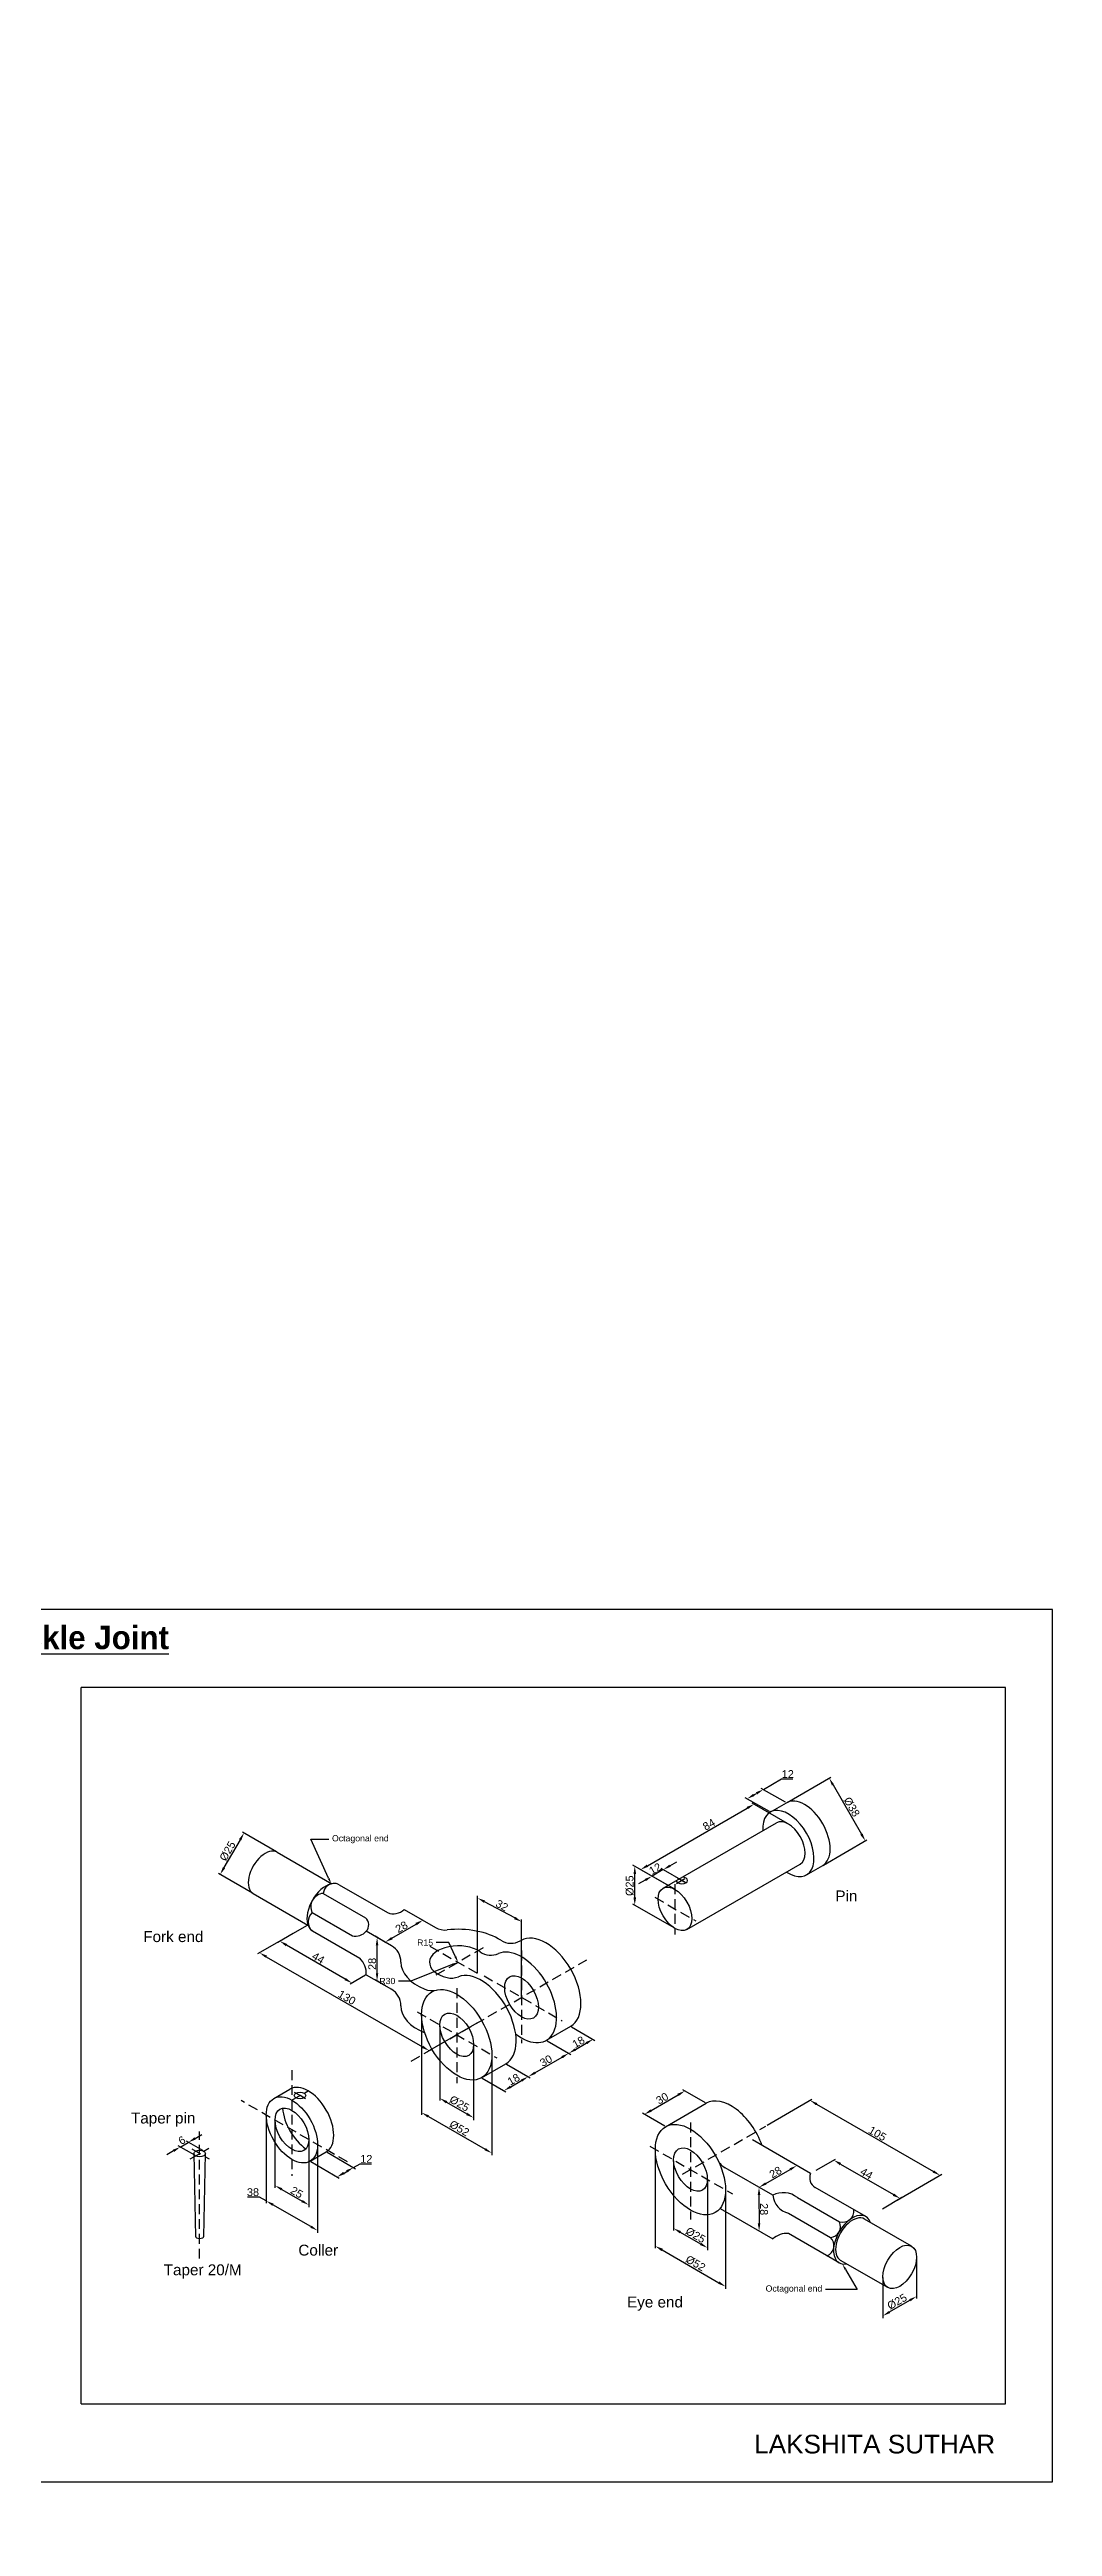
# Model space of a CAD drawing. Header units: millimetres. Extents: x -53746 to 3830, y -31722 to 14285.
# Drawn here: x 3186 to 3830, y 1193 to 2783 of the extents above; entities that cross this region are included whole.
import ezdxf
from ezdxf import colors
from ezdxf.entities.mleader import LeaderData, LeaderLine
from ezdxf.math import Vec2, Vec3

# ---------------------------------------------------------------- set-up
doc = ezdxf.new("R2010")
doc.units = ezdxf.units.MM
doc.linetypes.add('HIDDEN', pattern=[9.525, 6.35, -3.175])
for name, color, linetype in [('Boundary', 150, 'Continuous'), ('Dimensions', 100, 'Continuous'), ('Hidden', 200, 'HIDDEN'), ('Text', 10, 'Continuous')]:
    doc.layers.add(name, color=color, linetype=linetype)
doc.styles.get("Standard").update_dxf_attribs({"font": 'arial.ttf'})
doc.dimstyles.new('ISO-25', dxfattribs={"dimtxt": 5, "dimasz": 5, "dimexe": 1.25, "dimexo": 0.5, "dimgap": 0.6, "dimtad": 1, "dimtoh": 1, "dimtxsty": 'Standard', "dimcen": 2.5, "dimadec": 0, "dimazin": 0, "dimtfac": 1, "dimtmove": 0, "dimatfit": 3, "dimfxl": 5, "dimarcsym": 0})

# ---------------------------------------------------------------- blocks, each defined once
blk = doc.blocks.new('*D1')
at = {"layer": 'Defpoints', "color": 0, "transparency": 16777216}
for p in [(3332.3, 1625.5), (3295.7, 1611.2), (3317, 1599)]:
    blk.add_point(p, dxfattribs=at)
at = {"layer": 'Dimensions', "color": 0, "lineweight": -2, "transparency": 16777216}
for p, q in [((3331.9, 1625.7), (3310, 1638.4)), ((3308.5, 1633.4), (3298.2, 1615.6)), ((3316.5, 1599.2), (3294.7, 1611.9))]:
    blk.add_line(p, q, dxfattribs=at)
at = {"layer": 'Dimensions', "color": 0, "transparency": 16777216}
for points in [[(3307.8, 1633.9), (3309.3, 1633), (3311, 1637.8)], [(3297.5, 1616), (3299, 1615.2), (3295.7, 1611.2)]]:
    blk.add_solid(points, dxfattribs=at)
at = {"layer": 'Dimensions', "color": 0, "transparency": 16777216, "insert": (3300.5, 1626.2), "char_height": 5, "attachment_point": 5, "rotation": 60}
blk.add_mtext('{\\C0;%%C}25', dxfattribs=at)
blk = doc.blocks.new('*D2')
at = {"layer": 'Defpoints', "color": 0, "transparency": 16777216}
for p in [(3352, 1578.8), (3460.8, 1516), (3429.8, 1498.1)]:
    blk.add_point(p, dxfattribs=at)
at = {"layer": 'Dimensions', "color": 0, "lineweight": -2, "transparency": 16777216}
for p, q in [((3351.5, 1578.5), (3319.8, 1560.2)), ((3325.3, 1558.4), (3425.5, 1500.6)), ((3460.3, 1515.7), (3428.6, 1497.3))]:
    blk.add_line(p, q, dxfattribs=at)
at = {"layer": 'Dimensions', "color": 0, "transparency": 16777216}
for points in [[(3325.8, 1559.1), (3324.9, 1557.7), (3321, 1560.9)], [(3425.9, 1501.3), (3425.1, 1499.8), (3429.8, 1498.1)]]:
    blk.add_solid(points, dxfattribs=at)
at = {"layer": 'Dimensions', "color": 0, "transparency": 16777216, "insert": (3377, 1532.2), "char_height": 5, "attachment_point": 5, "rotation": 330}
blk.add_mtext('130', dxfattribs=at)
blk = doc.blocks.new('*D3')
at = {"layer": 'Defpoints', "color": 0, "transparency": 16777216}
for p in [(3334, 1568.4), (3343.1, 1573.7), (3389.5, 1546.8)]:
    blk.add_point(p, dxfattribs=at)
at = {"layer": 'Dimensions', "color": 0, "lineweight": -2, "transparency": 16777216}
for p, q in [((3342.6, 1573.4), (3332.7, 1567.6)), ((3376, 1544), (3338.3, 1565.8)), ((3389, 1546.5), (3379.1, 1540.8))]:
    blk.add_line(p, q, dxfattribs=at)
at = {"layer": 'Dimensions', "color": 0, "transparency": 16777216}
for points in [[(3338.7, 1566.6), (3337.9, 1565.1), (3334, 1568.4)], [(3376.4, 1544.7), (3375.6, 1543.3), (3380.3, 1541.5)]]:
    blk.add_solid(points, dxfattribs=at)
at = {"layer": 'Dimensions', "color": 0, "transparency": 16777216, "insert": (3358.7, 1557.6), "char_height": 5, "attachment_point": 5, "rotation": 329.9066}
blk.add_mtext('44', dxfattribs=at)
blk = doc.blocks.new('*D4')
at = {"layer": 'Defpoints', "color": 0, "transparency": 16777216}
for p in [(3396.4, 1570.8), (3402.4, 1567.3), (3402.4, 1539.4)]:
    blk.add_point(p, dxfattribs=at)
at = {"layer": 'Dimensions', "color": 0, "lineweight": -2, "transparency": 16777216}
for p, q in [((3401.9, 1567.6), (3395.2, 1571.5)), ((3396.4, 1547.8), (3396.4, 1565.8)), ((3401.9, 1539.6), (3395.2, 1543.5))]:
    blk.add_line(p, q, dxfattribs=at)
at = {"layer": 'Dimensions', "color": 0, "transparency": 16777216}
for points in [[(3395.6, 1565.8), (3397.2, 1565.8), (3396.4, 1570.8)], [(3395.6, 1547.8), (3397.2, 1547.8), (3396.4, 1542.8)]]:
    blk.add_solid(points, dxfattribs=at)
at = {"layer": 'Dimensions', "color": 0, "transparency": 16777216, "insert": (3393.3, 1553.8), "char_height": 5, "attachment_point": 5, "rotation": 90}
blk.add_mtext('28', dxfattribs=at)
blk = doc.blocks.new('*D5')
at = {"layer": 'Defpoints', "color": 0, "transparency": 16777216}
for p in [(3425.8, 1581.8), (3425.8, 1581.8), (3401.6, 1567.8)]:
    blk.add_point(p, dxfattribs=at)
at = {"layer": 'Dimensions', "color": 0, "lineweight": -2, "transparency": 16777216}
for p, q in [((3405.9, 1570.3), (3421.4, 1579.3)), ((3425.3, 1582.1), (3424.5, 1582.6)), ((3401.1, 1568.1), (3400.4, 1568.5))]:
    blk.add_line(p, q, dxfattribs=at)
at = {"layer": 'Dimensions', "color": 0, "transparency": 16777216}
for points in [[(3421, 1580.1), (3421.9, 1578.6), (3425.8, 1581.8)], [(3405.5, 1571), (3406.4, 1569.6), (3401.6, 1567.8)]]:
    blk.add_solid(points, dxfattribs=at)
at = {"layer": 'Dimensions', "color": 0, "transparency": 16777216, "insert": (3412.1, 1577.5), "char_height": 5, "attachment_point": 5, "rotation": 30.2059}
blk.add_mtext('28', dxfattribs=at)
blk = doc.blocks.new('*D6')
at = {"layer": 'Defpoints', "color": 0, "transparency": 16777216}
for p in [(3436.7, 1514.5), (3458.3, 1502), (3458.3, 1455)]:
    blk.add_point(p, dxfattribs=at)
at = {"layer": 'Dimensions', "color": 0, "lineweight": -2, "transparency": 16777216}
for p, q in [((3436.7, 1514), (3436.7, 1466)), ((3458.3, 1501.5), (3458.3, 1453.5)), ((3441, 1465), (3454, 1457.5))]:
    blk.add_line(p, q, dxfattribs=at)
at = {"layer": 'Dimensions', "color": 0, "transparency": 16777216}
for points in [[(3441.4, 1465.7), (3440.6, 1464.2), (3436.7, 1467.5)], [(3454.4, 1458.2), (3453.6, 1456.7), (3458.3, 1455)]]:
    blk.add_solid(points, dxfattribs=at)
at = {"layer": 'Dimensions', "color": 0, "transparency": 16777216, "insert": (3449.2, 1464.1), "char_height": 5, "attachment_point": 5, "rotation": 330}
blk.add_mtext('{\\C0;%%C}25', dxfattribs=at)
blk = doc.blocks.new('*D7')
at = {"layer": 'Defpoints', "color": 0, "transparency": 16777216}
for p in [(3425, 1521.3), (3470, 1495.3), (3470, 1432.3)]:
    blk.add_point(p, dxfattribs=at)
at = {"layer": 'Dimensions', "color": 0, "lineweight": -2, "transparency": 16777216}
for p, q in [((3425, 1520.7), (3425, 1456.9)), ((3470, 1494.7), (3470, 1430.9)), ((3429.3, 1455.8), (3465.7, 1434.8))]:
    blk.add_line(p, q, dxfattribs=at)
at = {"layer": 'Dimensions', "color": 0, "transparency": 16777216}
for points in [[(3429.8, 1456.5), (3428.9, 1455.1), (3425, 1458.3)], [(3466.1, 1435.5), (3465.3, 1434.1), (3470, 1432.3)]]:
    blk.add_solid(points, dxfattribs=at)
at = {"layer": 'Dimensions', "color": 0, "transparency": 16777216, "insert": (3449.2, 1448.2), "char_height": 5, "attachment_point": 5, "rotation": 330}
blk.add_mtext('{\\C0;%%C}52', dxfattribs=at)
blk = doc.blocks.new('*D8')
at = {"layer": 'Defpoints', "color": 0, "transparency": 16777216}
for p in [(3463.4, 1480.7), (3479, 1489.7), (3493.4, 1481.4)]:
    blk.add_point(p, dxfattribs=at)
at = {"layer": 'Dimensions', "color": 0, "lineweight": -2, "transparency": 16777216}
for p, q in [((3463.9, 1480.4), (3479.1, 1471.7)), ((3479.5, 1489.4), (3494.7, 1480.7)), ((3482.2, 1474.9), (3489.1, 1478.9))]:
    blk.add_line(p, q, dxfattribs=at)
at = {"layer": 'Dimensions', "color": 0, "transparency": 16777216}
for points in [[(3488.7, 1479.6), (3489.5, 1478.2), (3493.4, 1481.4)], [(3481.7, 1475.6), (3482.6, 1474.2), (3477.8, 1472.4)]]:
    blk.add_solid(points, dxfattribs=at)
at = {"layer": 'Dimensions', "color": 0, "transparency": 16777216, "insert": (3484, 1479.6), "char_height": 5, "attachment_point": 5, "rotation": 30}
blk.add_mtext('18', dxfattribs=at)
blk = doc.blocks.new('*D9')
at = {"layer": 'Defpoints', "color": 0, "transparency": 16777216}
for p in [(3505, 1504.7), (3519.4, 1496.4), (3479, 1489.7)]:
    blk.add_point(p, dxfattribs=at)
at = {"layer": 'Dimensions', "color": 0, "lineweight": -2, "transparency": 16777216}
for p, q in [((3505.5, 1504.4), (3520.6, 1495.7)), ((3479.5, 1489.4), (3494.7, 1480.7)), ((3497.7, 1483.9), (3515.1, 1493.9))]:
    blk.add_line(p, q, dxfattribs=at)
at = {"layer": 'Dimensions', "color": 0, "transparency": 16777216}
for points in [[(3514.6, 1494.6), (3515.5, 1493.2), (3519.4, 1496.4)], [(3497.3, 1484.6), (3498.2, 1483.2), (3493.4, 1481.4)]]:
    blk.add_solid(points, dxfattribs=at)
at = {"layer": 'Dimensions', "color": 0, "transparency": 16777216, "insert": (3504.8, 1491.6), "char_height": 5, "attachment_point": 5, "rotation": 30}
blk.add_mtext('30', dxfattribs=at)
blk = doc.blocks.new('*D10')
at = {"layer": 'Defpoints', "color": 0, "transparency": 16777216}
for p in [(3520.6, 1513.7), (3505, 1504.7), (3535, 1505.4)]:
    blk.add_point(p, dxfattribs=at)
at = {"layer": 'Dimensions', "color": 0, "lineweight": -2, "transparency": 16777216}
for p, q in [((3521.1, 1513.4), (3536.2, 1504.7)), ((3505.5, 1504.4), (3520.6, 1495.7)), ((3523.7, 1498.9), (3530.6, 1502.9))]:
    blk.add_line(p, q, dxfattribs=at)
at = {"layer": 'Dimensions', "color": 0, "transparency": 16777216}
for points in [[(3523.3, 1499.6), (3524.1, 1498.2), (3519.4, 1496.4)], [(3530.2, 1503.6), (3531.1, 1502.2), (3535, 1505.4)]]:
    blk.add_solid(points, dxfattribs=at)
at = {"layer": 'Dimensions', "color": 0, "transparency": 16777216, "insert": (3525.6, 1503.6), "char_height": 5, "attachment_point": 5, "rotation": 30}
blk.add_mtext('18', dxfattribs=at)
blk = doc.blocks.new('*D11')
at = {"layer": 'Defpoints', "color": 0, "transparency": 16777216}
for p in [(3460.9, 1596.1), (3460.9, 1547.5), (3489.1, 1532.3)]:
    blk.add_point(p, dxfattribs=at)
at = {"layer": 'Dimensions', "color": 0, "lineweight": -2, "transparency": 16777216}
for p, q in [((3460.9, 1548.1), (3460.9, 1597.5)), ((3484.7, 1583.3), (3465.3, 1593.7)), ((3489.1, 1532.9), (3489.1, 1582.3))]:
    blk.add_line(p, q, dxfattribs=at)
at = {"layer": 'Dimensions', "color": 0, "transparency": 16777216}
for points in [[(3465.7, 1594.5), (3464.9, 1593), (3460.9, 1596.1)], [(3485.1, 1584), (3484.3, 1582.5), (3489.1, 1580.9)]]:
    blk.add_solid(points, dxfattribs=at)
at = {"layer": 'Dimensions', "color": 0, "transparency": 16777216, "insert": (3476.5, 1591.3), "char_height": 5, "attachment_point": 5, "rotation": 331.5506}
blk.add_mtext('32', dxfattribs=at)
blk = doc.blocks.new('*D12')
at = {"layer": 'Defpoints', "color": 0, "transparency": 16777216}
for p in [(3593.9, 1472.2), (3607.5, 1464.3), (3581.5, 1449.3)]:
    blk.add_point(p, dxfattribs=at)
at = {"layer": 'Dimensions', "color": 0, "lineweight": -2, "transparency": 16777216}
for p, q in [((3572.2, 1459.7), (3589.5, 1469.7)), ((3607, 1464.6), (3592.6, 1472.9)), ((3581, 1449.6), (3566.6, 1457.9))]:
    blk.add_line(p, q, dxfattribs=at)
at = {"layer": 'Dimensions', "color": 0, "transparency": 16777216}
for points in [[(3589.1, 1470.4), (3589.9, 1468.9), (3593.9, 1472.2)], [(3571.8, 1460.4), (3572.6, 1458.9), (3567.9, 1457.2)]]:
    blk.add_solid(points, dxfattribs=at)
at = {"layer": 'Dimensions', "color": 0, "transparency": 16777216, "insert": (3579.3, 1467.4), "char_height": 5, "attachment_point": 5, "rotation": 30}
blk.add_mtext('30', dxfattribs=at)
blk = doc.blocks.new('*D13')
at = {"layer": 'Defpoints', "color": 0, "transparency": 16777216}
for p in [(3586.6, 1427.9), (3608.3, 1415.4), (3608.3, 1371.5)]:
    blk.add_point(p, dxfattribs=at)
at = {"layer": 'Dimensions', "color": 0, "lineweight": -2, "transparency": 16777216}
for p, q in [((3586.6, 1427.4), (3586.6, 1382.5)), ((3608.3, 1414.9), (3608.3, 1370)), ((3590.9, 1381.5), (3603.9, 1374))]:
    blk.add_line(p, q, dxfattribs=at)
at = {"layer": 'Dimensions', "color": 0, "transparency": 16777216}
for points in [[(3591.4, 1382.2), (3590.5, 1380.8), (3586.6, 1384)], [(3604.4, 1374.7), (3603.5, 1373.3), (3608.3, 1371.5)]]:
    blk.add_solid(points, dxfattribs=at)
at = {"layer": 'Dimensions', "color": 0, "transparency": 16777216, "insert": (3600.7, 1379.6), "char_height": 5, "attachment_point": 5, "rotation": 330}
blk.add_mtext('%%C25', dxfattribs=at)
blk = doc.blocks.new('*D14')
at = {"layer": 'Defpoints', "color": 0, "transparency": 16777216}
for p in [(3574.9, 1434.7), (3620, 1408.7), (3620, 1346.6)]:
    blk.add_point(p, dxfattribs=at)
at = {"layer": 'Dimensions', "color": 0, "lineweight": -2, "transparency": 16777216}
for p, q in [((3574.9, 1434.1), (3574.9, 1371.2)), ((3620, 1408.1), (3620, 1345.2)), ((3579.3, 1370.1), (3615.6, 1349.1))]:
    blk.add_line(p, q, dxfattribs=at)
at = {"layer": 'Dimensions', "color": 0, "transparency": 16777216}
for points in [[(3579.7, 1370.9), (3578.8, 1369.4), (3574.9, 1372.6)], [(3616, 1349.9), (3615.2, 1348.4), (3620, 1346.6)]]:
    blk.add_solid(points, dxfattribs=at)
at = {"layer": 'Dimensions', "color": 0, "transparency": 16777216, "insert": (3600.7, 1361.5), "char_height": 5, "attachment_point": 5, "rotation": 330}
blk.add_mtext('%%C52', dxfattribs=at)
blk = doc.blocks.new('*D17')
at = {"layer": 'Defpoints', "color": 0, "transparency": 16777216}
for p in [(3665.7, 1424.3), (3665.7, 1424.3), (3641.4, 1410.3)]:
    blk.add_point(p, dxfattribs=at)
at = {"layer": 'Dimensions', "color": 0, "lineweight": -2, "transparency": 16777216}
for p, q in [((3645.8, 1412.8), (3661.4, 1421.8)), ((-19289.2, -11828.7), (-53721.5, -31708.2)), ((-19313.4, -11842.7), (-53745.7, -31722.2))]:
    blk.add_line(p, q, dxfattribs=at)
at = {"layer": 'Dimensions', "color": 0, "transparency": 16777216}
for points in [[(3661, 1422.5), (3661.8, 1421.1), (3665.7, 1424.3)], [(3645.4, 1413.5), (3646.2, 1412.1), (3641.4, 1410.3)]]:
    blk.add_solid(points, dxfattribs=at)
at = {"layer": 'Dimensions', "color": 0, "transparency": 16777216, "insert": (3652, 1420), "char_height": 5, "attachment_point": 5, "rotation": 30.0011}
blk.add_mtext('28', dxfattribs=at)
blk = doc.blocks.new('*D18')
at = {"layer": 'Defpoints', "color": 0, "transparency": 16777216}
for p in [(3641.4, 1410.3), (3641.5, 1382.3), (3641.5, 1382.3)]:
    blk.add_point(p, dxfattribs=at)
at = {"layer": 'Dimensions', "color": 0, "lineweight": -2, "transparency": 16777216}
for p, q in [((3641.4, 6560.1), (3641.4, 14284.8)), ((3641.5, 6532.1), (3641.5, 14256.8)), ((3641.4, 1405.3), (3641.5, 1387.3))]:
    blk.add_line(p, q, dxfattribs=at)
at = {"layer": 'Dimensions', "color": 0, "transparency": 16777216}
for points in [[(3642.3, 1405.3), (3640.6, 1405.3), (3641.4, 1410.3)], [(3642.3, 1387.3), (3640.6, 1387.3), (3641.5, 1382.3)]]:
    blk.add_solid(points, dxfattribs=at)
at = {"layer": 'Dimensions', "color": 0, "transparency": 16777216, "insert": (3644.6, 1396.3), "char_height": 5, "attachment_point": 5, "rotation": 270.0056}
blk.add_mtext('28', dxfattribs=at)
blk = doc.blocks.new('*D20')
at = {"layer": 'Defpoints', "color": 0, "transparency": 16777216}
for p in [(3646.1, 1450.1), (3757.6, 1418), (3729.6, 1401.8)]:
    blk.add_point(p, dxfattribs=at)
at = {"layer": 'Dimensions', "color": 0, "lineweight": -2, "transparency": 16777216}
for p, q in [((3646.6, 1450.3), (3675.3, 1466.9)), ((3678.4, 1463.7), (3753.3, 1420.5)), ((3730.1, 1402.1), (3758.8, 1418.7))]:
    blk.add_line(p, q, dxfattribs=at)
at = {"layer": 'Dimensions', "color": 0, "transparency": 16777216}
for points in [[(3678.8, 1464.4), (3678, 1463), (3674.1, 1466.2)], [(3753.7, 1421.2), (3752.9, 1419.8), (3757.6, 1418)]]:
    blk.add_solid(points, dxfattribs=at)
at = {"layer": 'Dimensions', "color": 0, "transparency": 16777216, "insert": (3717.4, 1444.8), "char_height": 5, "attachment_point": 5, "rotation": 330}
blk.add_mtext('105', dxfattribs=at)
blk = doc.blocks.new('*D21')
at = {"layer": 'Defpoints', "color": 0, "transparency": 16777216}
for p in [(3677.6, 1421), (3731.9, 1403.2), (3720.1, 1396.3)]:
    blk.add_point(p, dxfattribs=at)
at = {"layer": 'Dimensions', "color": 0, "lineweight": -2, "transparency": 16777216}
for p, q in [((3678.1, 1421.3), (3690.6, 1428.5)), ((3693.7, 1425.3), (3727.6, 1405.7)), ((3720.6, 1396.6), (3733.1, 1403.9))]:
    blk.add_line(p, q, dxfattribs=at)
at = {"layer": 'Dimensions', "color": 0, "transparency": 16777216}
for points in [[(3694.1, 1426), (3693.3, 1424.5), (3689.4, 1427.8)], [(3728, 1406.4), (3727.2, 1404.9), (3731.9, 1403.2)]]:
    blk.add_solid(points, dxfattribs=at)
at = {"layer": 'Dimensions', "color": 0, "transparency": 16777216, "insert": (3710.4, 1419.2), "char_height": 5, "attachment_point": 5, "rotation": 329.9264}
blk.add_mtext('44', dxfattribs=at)
blk = doc.blocks.new('*D22')
at = {"layer": 'Defpoints', "color": 0, "transparency": 16777216}
for p in [(3720.9, 1352.9), (3742.5, 1365.4), (3742.5, 1340.3)]:
    blk.add_point(p, dxfattribs=at)
at = {"layer": 'Dimensions', "color": 0, "lineweight": -2, "transparency": 16777216}
for p, q in [((3720.9, 1352.4), (3720.9, 1326.4)), ((3742.5, 1364.8), (3742.5, 1338.9)), ((3725.2, 1330.3), (3738.2, 1337.8))]:
    blk.add_line(p, q, dxfattribs=at)
at = {"layer": 'Dimensions', "color": 0, "transparency": 16777216}
for points in [[(3737.8, 1338.5), (3738.6, 1337.1), (3742.5, 1340.3)], [(3724.8, 1331), (3725.6, 1329.6), (3720.9, 1327.8)]]:
    blk.add_solid(points, dxfattribs=at)
at = {"layer": 'Dimensions', "color": 0, "transparency": 16777216, "insert": (3730, 1336.9), "char_height": 5, "attachment_point": 5, "rotation": 29.9607}
blk.add_mtext('%%C25', dxfattribs=at)
blk = doc.blocks.new('*D23')
at = {"layer": 'Defpoints', "color": 0, "transparency": 16777216}
for p in [(3330.9, 1453.5), (3352.6, 1441), (3352.6, 1399)]:
    blk.add_point(p, dxfattribs=at)
at = {"layer": 'Dimensions', "color": 0, "lineweight": -2, "transparency": 16777216}
for p, q in [((3330.9, 1452.9), (3330.9, 1410)), ((3352.6, 1440.4), (3352.6, 1397.5)), ((3335.3, 1409), (3348.3, 1401.5))]:
    blk.add_line(p, q, dxfattribs=at)
at = {"layer": 'Dimensions', "color": 0, "transparency": 16777216}
for points in [[(3335.7, 1409.7), (3334.9, 1408.3), (3330.9, 1411.5)], [(3348.7, 1402.2), (3347.9, 1400.8), (3352.6, 1399)]]:
    blk.add_solid(points, dxfattribs=at)
at = {"layer": 'Dimensions', "color": 0, "transparency": 16777216, "insert": (3344.9, 1407.1), "char_height": 5, "attachment_point": 5, "rotation": 330}
blk.add_mtext('25', dxfattribs=at)
blk = doc.blocks.new('*D24')
at = {"layer": 'Defpoints', "color": 0, "transparency": 16777216}
for p in [(3325.3, 1456.7), (3358.2, 1437.7), (3358.2, 1382.6)]:
    blk.add_point(p, dxfattribs=at)
at = {"layer": 'Dimensions', "color": 0, "lineweight": -2, "transparency": 16777216}
for p, q in [((3325.3, 1456.2), (3325.3, 1400.1)), ((3358.2, 1437.2), (3358.2, 1381.1)), ((3321, 1404.1), (3313.2, 1404.1)), ((3325.3, 1401.6), (3321, 1404.1)), ((3353.9, 1385.1), (3329.6, 1399.1))]:
    blk.add_line(p, q, dxfattribs=at)
at = {"layer": 'Dimensions', "color": 0, "transparency": 16777216}
for points in [[(3330.1, 1399.8), (3329.2, 1398.4), (3325.3, 1401.6)], [(3354.3, 1385.8), (3353.5, 1384.4), (3358.2, 1382.6)]]:
    blk.add_solid(points, dxfattribs=at)
at = {"layer": 'Dimensions', "color": 0, "transparency": 16777216, "insert": (3316.8, 1407.2), "char_height": 5, "attachment_point": 5}
blk.add_mtext('38', dxfattribs=at)
blk = doc.blocks.new('*D25')
at = {"layer": 'Defpoints', "color": 0, "transparency": 16777216}
for p in [(3363.8, 1433.1), (3353.4, 1427.1), (3381.2, 1423)]:
    blk.add_point(p, dxfattribs=at)
at = {"layer": 'Dimensions', "color": 0, "lineweight": -2, "transparency": 16777216}
for p, q in [((3364.3, 1432.8), (3382.5, 1422.3)), ((3353.9, 1426.8), (3372.1, 1416.3)), ((3375.2, 1419.5), (3376.9, 1420.5)), ((3381.2, 1423), (3385.5, 1425.5)), ((3385.5, 1425.5), (3392.8, 1425.5))]:
    blk.add_line(p, q, dxfattribs=at)
at = {"layer": 'Dimensions', "color": 0, "transparency": 16777216}
for points in [[(3374.7, 1420.3), (3375.6, 1418.8), (3370.8, 1417)], [(3376.5, 1421.3), (3377.3, 1419.8), (3381.2, 1423)]]:
    blk.add_solid(points, dxfattribs=at)
at = {"layer": 'Dimensions', "color": 0, "transparency": 16777216, "insert": (3389.5, 1428.6), "char_height": 5, "attachment_point": 5}
blk.add_mtext('12', dxfattribs=at)
blk = doc.blocks.new('*D26')
at = {"layer": 'Defpoints', "color": 0, "transparency": 16777216}
for p in [(3275.3, 1439.2), (3285.2, 1433.6), (3280, 1430.6)]:
    blk.add_point(p, dxfattribs=at)
at = {"layer": 'Dimensions', "color": 0, "lineweight": -2, "transparency": 16777216}
for p, q in [((3265.8, 1433.7), (3261.5, 1431.2)), ((3279.5, 1430.9), (3268.9, 1437)), ((3270.1, 1436.2), (3275.3, 1439.2)), ((3284.7, 1433.9), (3274.1, 1440)), ((3279.7, 1441.7), (3284, 1444.2))]:
    blk.add_line(p, q, dxfattribs=at)
at = {"layer": 'Dimensions', "color": 0, "transparency": 16777216}
for points in [[(3265.4, 1434.5), (3266.2, 1433), (3270.1, 1436.2)], [(3279.3, 1442.5), (3280.1, 1441), (3275.3, 1439.2)]]:
    blk.add_solid(points, dxfattribs=at)
at = {"layer": 'Dimensions', "color": 0, "transparency": 16777216, "insert": (3271.2, 1440.5), "char_height": 5, "attachment_point": 5, "rotation": 30}
blk.add_mtext('6', dxfattribs=at)
blk = doc.blocks.new('*D27')
at = {"layer": 'Defpoints', "color": 0, "transparency": 16777216}
for p in [(3561.7, 1616.5), (3587.5, 1601.6), (3587.5, 1576.6)]:
    blk.add_point(p, dxfattribs=at)
at = {"layer": 'Dimensions', "color": 0, "lineweight": -2, "transparency": 16777216}
for p, q in [((3587, 1601.9), (3560.5, 1617.2)), ((3561.7, 1596.5), (3561.7, 1611.5)), ((3587, 1576.9), (3560.5, 1592.2))]:
    blk.add_line(p, q, dxfattribs=at)
at = {"layer": 'Dimensions', "color": 0, "transparency": 16777216}
for points in [[(3560.9, 1611.5), (3562.6, 1611.5), (3561.7, 1616.5)], [(3560.9, 1596.5), (3562.6, 1596.5), (3561.7, 1591.5)]]:
    blk.add_solid(points, dxfattribs=at)
at = {"layer": 'Dimensions', "color": 0, "transparency": 16777216, "insert": (3558.5, 1604), "char_height": 5, "attachment_point": 5, "rotation": 90}
blk.add_mtext('%%C25', dxfattribs=at)
blk = doc.blocks.new('*D28')
at = {"layer": 'Defpoints', "color": 0, "transparency": 16777216}
for p in [(3638.2, 1656.3), (3660.3, 1643.6), (3587.5, 1601.6)]:
    blk.add_point(p, dxfattribs=at)
at = {"layer": 'Dimensions', "color": 0, "lineweight": -2, "transparency": 16777216}
for p, q in [((3659.8, 1643.9), (3637, 1657.1)), ((3569.8, 1616.8), (3633.9, 1653.8)), ((3587, 1601.9), (3564.2, 1615.1))]:
    blk.add_line(p, q, dxfattribs=at)
at = {"layer": 'Dimensions', "color": 0, "transparency": 16777216}
for points in [[(3633.5, 1654.6), (3634.3, 1653.1), (3638.2, 1656.3)], [(3569.4, 1617.6), (3570.2, 1616.1), (3565.5, 1614.3)]]:
    blk.add_solid(points, dxfattribs=at)
at = {"layer": 'Dimensions', "color": 0, "transparency": 16777216, "insert": (3609.3, 1643.3), "char_height": 5, "attachment_point": 5, "rotation": 30}
blk.add_mtext('84', dxfattribs=at)
blk = doc.blocks.new('*D29')
at = {"layer": 'Defpoints', "color": 0, "transparency": 16777216}
for p in [(3644.2, 1665.8), (3659, 1657.3), (3648.6, 1651.3)]:
    blk.add_point(p, dxfattribs=at)
at = {"layer": 'Dimensions', "color": 0, "lineweight": -2, "transparency": 16777216}
for p, q in [((3644.2, 1665.8), (3655.9, 1672.6)), ((3655.9, 1672.6), (3663.2, 1672.6)), ((3648.1, 1651.6), (3632.6, 1660.5)), ((3638.1, 1662.3), (3639.9, 1663.3)), ((3658.5, 1657.6), (3642.9, 1666.5))]:
    blk.add_line(p, q, dxfattribs=at)
at = {"layer": 'Dimensions', "color": 0, "transparency": 16777216}
for points in [[(3637.7, 1663), (3638.6, 1661.6), (3633.8, 1659.8)], [(3639.4, 1664), (3640.3, 1662.6), (3644.2, 1665.8)]]:
    blk.add_solid(points, dxfattribs=at)
at = {"layer": 'Dimensions', "color": 0, "transparency": 16777216, "insert": (3659.9, 1675.7), "char_height": 5, "attachment_point": 5}
blk.add_mtext('12', dxfattribs=at)
blk = doc.blocks.new('*D30')
at = {"layer": 'Defpoints', "color": 0, "transparency": 16777216}
for p in [(3659, 1657.3), (3709.6, 1632.8), (3682.3, 1617)]:
    blk.add_point(p, dxfattribs=at)
at = {"layer": 'Dimensions', "color": 0, "lineweight": -2, "transparency": 16777216}
for p, q in [((3659.4, 1657.5), (3687.5, 1673.7)), ((3688.9, 1668.7), (3707.1, 1637.1)), ((3682.7, 1617.2), (3710.7, 1633.4))]:
    blk.add_line(p, q, dxfattribs=at)
at = {"layer": 'Dimensions', "color": 0, "transparency": 16777216}
for points in [[(3689.6, 1669.1), (3688.2, 1668.3), (3686.4, 1673.1)], [(3707.9, 1637.5), (3706.4, 1636.7), (3709.6, 1632.8)]]:
    blk.add_solid(points, dxfattribs=at)
at = {"layer": 'Dimensions', "color": 0, "transparency": 16777216, "insert": (3700.9, 1654.6), "char_height": 5, "attachment_point": 5, "rotation": 300}
blk.add_mtext('%%C38', dxfattribs=at)
blk = doc.blocks.new('*D31')
at = {"layer": 'Defpoints', "color": 0, "transparency": 16777216}
for p in [(3572.8, 1610.1), (3587.5, 1601.6), (3594.7, 1605.8)]:
    blk.add_point(p, dxfattribs=at)
at = {"layer": 'Dimensions', "color": 0, "lineweight": -2, "transparency": 16777216}
for p, q in [((3568.4, 1607.6), (3564.1, 1605.1)), ((3587, 1601.9), (3571.5, 1610.8)), ((3580, 1614.3), (3572.8, 1610.1)), ((3594.2, 1606.1), (3578.7, 1615)), ((3584.3, 1616.8), (3588.6, 1619.3))]:
    blk.add_line(p, q, dxfattribs=at)
at = {"layer": 'Dimensions', "color": 0, "transparency": 16777216}
for points in [[(3568, 1608.3), (3568.9, 1606.9), (3572.8, 1610.1)], [(3583.9, 1617.5), (3584.7, 1616.1), (3580, 1614.3)]]:
    blk.add_solid(points, dxfattribs=at)
at = {"layer": 'Dimensions', "color": 0, "transparency": 16777216, "insert": (3574.8, 1614.9), "char_height": 5, "attachment_point": 5, "rotation": 30}
blk.add_mtext('12', dxfattribs=at)

msp = doc.modelspace()

# ---------------------------------------------------------------- linework, layer by layer
for p, q in [((3829.65, 1781.339), (2586.5, 1781.339)), ((3829.65, 1221.313), (3829.65, 1781.339)), ((3799.65, 1731.339), (3206.47, 1731.339)), ((3206.47, 1271.313), (3206.47, 1731.339)), ((3799.65, 1271.313), (3799.65, 1731.339)), ((3206.47, 1271.313), (3799.65, 1271.313)), ((2586.5, 1221.313), (3829.65, 1221.313))]:
    msp.add_line(p, q)
at = {"layer": 'Boundary'}
for p, q in [((3648.615, 1651.264), (3659.008, 1657.264)), ((3579.85, 1602.37), (3652.596, 1644.37)), ((3332.286, 1625.499), (3367.309, 1605.279)), ((3595.159, 1575.853), (3667.905, 1617.853)), ((3671.885, 1610.959), (3682.278, 1616.959)), ((3316.977, 1598.983), (3352, 1578.762)), ((3361.841, 1599.016), (3388.951, 1583.364)), ((3372.089, 1604.641), (3403.132, 1586.718)), ((3354.732, 1586.714), (3380.572, 1571.796)), ((3354.942, 1574.942), (3385.276, 1557.429)), ((3401.621, 1567.791), (3389.496, 1574.791)), ((3413.745, 1588.791), (3433.933, 1577.136)), ((3405.645, 1565.468), (3401.621, 1567.791)), ((3488.304, 1568.608), (3488.756, 1568.869)), ((3389.496, 1546.791), (3405.644, 1537.469)), ((3411.644, 1526.791), (3411.644, 1527.076)), ((3431.598, 1535.869), (3431.659, 1535.904)), ((3505.011, 1504.714), (3520.599, 1513.714)), ((3463.442, 1480.714), (3479.03, 1489.714)), ((3330.138, 1467.391), (3340.53, 1473.391)), ((3581.522, 1449.272), (3607.503, 1464.272)), ((3278.905, 1432.063), (3279.947, 1378.569)), ((3285.212, 1378.569), (3286.254, 1432.063)), ((3353.408, 1427.086), (3363.8, 1433.086)), ((3674.52, 1419.195), (3637.227, 1440.725)), ((3650.271, 1405.195), (3619.724, 1422.831)), ((3666.027, 1403.697), (3693.004, 1388.122)), ((3709.94, 1391.544), (3677.459, 1410.297)), ((3616.417, 1396.74), (3650.271, 1377.195)), ((3660.312, 1393.798), (3687.332, 1378.199)), ((3739.332, 1372.453), (3709.021, 1389.953)), ((3692.793, 1361.845), (3660.312, 1380.598)), ((3724.023, 1345.936), (3693.712, 1363.436))]:
    msp.add_line(p, q, dxfattribs=at)
for centre, radius, start, end in [((3362.325, 1590.532), 8.498, 93.26296, 206.694353), ((3369.043, 1598.173), 7.251, 80.884554, 173.323584), ((3359.97, 1580.92), 7.811, 132.111905, 229.93226), ((3382.363, 1581.25), 9.623, 259.270204, 317.839222), ((3385.068, 1578.813), 5.982, 317.75388, 49.53142), ((3406.892, 1595.672), 9.712, 247.223468, 314.884904), ((3439.933, 1587.528), 12, 240, 276.485123), ((3399.645, 1555.075), 12, 359.328825, 60), ((3469.408, 1571.394), 12, 235.091778, 293.648805), ((3482.304, 1579), 12, 237.120348, 300), ((3375.965, 1547.579), 13.554, 356.668188, 46.609444), ((3444.098, 1556.675), 12, 256.362621, 291.819066), ((3399.644, 1527.076), 12, 0, 60), ((3431.539, 1548.65), 12, 247.45843, 283.926083), ((3625.724, 1433.223), 12, 206.440671, 240), ((3680.899, 1416.367), 6.977, 156.095289, 240.464235), ((3657.017, 1392.532), 14.347, 51.092618, 118.045674), ((3663.083, 1406.361), 12.865, 185.201937, 257.565164), ((3686.808, 1385.081), 6.902, 274.349255, 26.146963), ((3694.847, 1395.311), 7.422, 255.618074, 5.251389), ((3659.009, 1367.93), 12.735, 84.124386, 133.323386), ((3682.185, 1373.035), 7.291, 293.013209, 45.098859)]:
    msp.add_arc(centre, radius, start, end, dxfattribs=at)
for centre, major_axis, start_param, end_param in [((3670.643, 1637.111), (11.635, -20.153), 6.28318531, 9.42477796), ((3660.25, 1631.111), (11.635, -20.153), 5.43040889, 10.27755438), ((3660.25, 1631.111), (7.655, -13.258), 6.28318531, 9.42477796), ((3324.631, 1612.241), (-7.655, -13.258), 3.14159265, 6.28318531), ((3363.516, 1589.791), (-8.573, -14.849), 3.14159265, 6.28318531), ((3591.908, 1607.407), (-3.674, 0), 0.08876486, 4.62362412), ((3448.386, 1554.791), (-36.742, 0), 3.87060639, 4.9067892), ((3448.386, 1554.791), (-18.371, 0), 3.83279481, 7.45616369), ((3489.089, 1532.291), (15.922, -27.577), 5.32891432, 9.36060393), ((3504.678, 1541.291), (15.922, -27.577), 6.28318531, 9.42477796), ((3448.386, 1554.791), (-36.742, 0), 6.2764219, 7.23067572), ((3463.108, 1517.291), (15.922, -27.577), 6.28318531, 9.34196644), ((3448.386, 1554.791), (-36.742, 0), 7.38133892, 7.38134846), ((3448.386, 1526.791), (-36.742, 0), 6.28318531, 7.23141743), ((3352.165, 1453.238), (11.635, -20.153), 6.28318531, 9.42477796), ((3623.424, 1436.695), (15.922, -27.577), 7.54831211, 9.42477796), ((3352.165, 1453.238), (11.635, -20.153), 4.0112284, 5.41354956), ((3701.366, 1376.695), (-8.573, -14.849), 2.67444654, 6.75033142), ((3701.366, 1376.695), (-7.655, -13.258), 3.14159265, 6.28318531), ((3282.58, 1379.04), (-2.756, 0), 0, 3.14159265)]:
    msp.add_ellipse(centre, major_axis=major_axis, ratio=0.57735027, start_param=start_param, end_param=end_param, dxfattribs=at)
for centre, major_axis in [((3587.504, 1589.111), (7.655, -13.258)), ((3489.089, 1532.291), (7.655, -13.258)), ((3447.52, 1508.291), (15.922, -27.577)), ((3447.52, 1508.291), (7.655, -13.258)), ((3341.773, 1447.238), (11.635, -20.153)), ((3346.969, 1469.238), (-3.674, 0)), ((3341.773, 1447.238), (7.655, -13.258)), ((3597.443, 1421.695), (15.922, -27.577)), ((3282.58, 1432.063), (-3.674, 0)), ((3597.443, 1421.695), (7.655, -13.258)), ((3731.677, 1359.195), (-7.655, -13.258))]:
    msp.add_ellipse(centre, major_axis=major_axis, ratio=0.57735027, dxfattribs=at)
at = {"layer": 'Hidden'}
for p, q in [((3588.395, 1605.378), (3595.379, 1609.411)), ((3588.95, 1609.114), (3595.365, 1605.41)), ((3574.626, 1596.546), (3600.923, 1581.364)), ((3587.504, 1604.967), (3587.504, 1572.665)), ((3430.285, 1565.242), (3460.755, 1547.65)), ((3464.431, 1564.055), (3432.497, 1545.618)), ((3489.089, 1562.297), (3489.089, 1502.977)), ((3418.281, 1491.41), (3531.508, 1556.782)), ((3465.03, 1546.182), (3515.152, 1517.244)), ((3447.52, 1538.241), (3447.52, 1477.165)), ((3422.089, 1522.974), (3473.209, 1493.46)), ((3341.773, 1485.541), (3341.773, 1417.701)), ((3377.395, 1426.672), (3309.319, 1465.975)), ((3341.773, 1466.238), (3352.165, 1472.238)), ((3592.407, 1418.787), (3645.699, 1449.555)), ((3597.443, 1451.975), (3597.443, 1389.665)), ((3276.487, 1428.546), (3288.402, 1435.425)), ((3277.578, 1434.951), (3288.583, 1428.597)), ((3282.58, 1364.524), (3282.58, 1446.213)), ((3571.484, 1436.682), (3624.459, 1406.097))]:
    msp.add_line(p, q, dxfattribs=at)
msp.add_lwpolyline([(3350.433, 1467.238), (3346.969, 1469.238), (3343.505, 1471.238)], dxfattribs=at)

# ---------------------------------------------------------------- texts
at = {"layer": 'Text'}
for s, p in [('Pin', (3690.423, 1593.927)), ('Fork end', (3246.414, 1567.811)), ('Taper pin', (3238.525, 1451.314)), ('Coller', (3345.908, 1366.496)), ('Taper 20/M', (3259.524, 1353.86)), ('Eye end', (3556.758, 1333.177))]:
    msp.add_text(s, height=7, dxfattribs=at).set_placement(p)
at = {"layer": 'Text', "attachment_point": 1}
for s, width, gutter_width, heights, insert, char_height in [('{\\fCentaur|b1|i0|c0|p18;\\LKnuckle Joint}', 415.52132, 35, [0], (3131.393, 1770.877), 15), ('\\pxqc;LAKSHITA SUTHAR', 177.756, 60, [15.988], (3626.746, 1251.432), 12)]:
    msp.add_mtext_dynamic_manual_height_columns(s, width=width, gutter_width=gutter_width, heights=heights, dxfattribs=dict(at, insert=insert, char_height=char_height))

# ---------------------------------------------------------------- dimensions: what is measured, and where the dimension line sits
at = {"layer": 'Dimensions'}
for p1, p2, distance, picture, middle in [((3641.449, 1410.288), (3641.452, 1382.286), 0, '*D18', (3644.603, 1396.287)), ((3489.089, 1532.291), (3460.95, 1547.538), -42.711, '*D11', (3476.522, 1591.266)), ((3505.011, 1504.714), (3520.599, 1513.714), -14.38, '*D10', (3525.609, 1503.642)), ((3479.03, 1489.714), (3505.011, 1504.714), -14.38, '*D9', (3504.823, 1491.644)), ((3463.442, 1480.714), (3479.03, 1489.714), -14.38, '*D8', (3484.04, 1479.642)), ((3581.522, 1449.272), (3607.503, 1464.272), 13.649, '*D12', (3579.286, 1467.384)), ((3279.982, 1430.563), (3285.178, 1433.563), 9.838, '*D26', (3271.166, 1440.473)), ((3641.449, 1410.288), (3665.697, 1424.288), 0, '*D17', (3651.997, 1420.018))]:
    dim = msp.add_aligned_dim(p1=p1, p2=p2, distance=distance, dimstyle='ISO-25', dxfattribs=at)
    dim.commit()
    dim.dimension.update_dxf_attribs({"geometry": picture, "text_midpoint": middle})
for base, p1, p2, angle, picture, middle in [((3644.196, 1665.815), (3648.615, 1651.264), (3659.008, 1657.264), 30, '*D29', (3659.852, 1672.591)), ((3358.227, 1382.575), (3325.318, 1456.738), (3358.227, 1437.738), 330, '*D24', (3316.804, 1404.075)), ((3352.598, 1398.989), (3330.948, 1453.488), (3352.598, 1440.988), 330, '*D23', (3343.349, 1404.329)), ((3381.217, 1423.03), (3353.408, 1427.086), (3363.8, 1433.086), 30, '*D25', (3389.467, 1425.53))]:
    dim = msp.add_linear_dim(base=base, p1=p1, p2=p2, angle=angle, dimstyle='ISO-25', dxfattribs=at)
    dim.commit()
    dim.dimension.update_dxf_attribs({"geometry": picture, "text_midpoint": middle, "dimtype": 161})
for base, p1, p2, angle, text, picture, middle, dimtype in [((3709.642, 1632.758), (3659.008, 1657.264), (3682.278, 1616.959), 300, '%%C38', '*D30', (3698.007, 1652.91), 161), ((3638.205, 1656.339), (3587.504, 1601.611), (3660.25, 1643.611), 30, '84', '*D28', (3610.893, 1640.571), 161), ((3295.733, 1611.248), (3332.286, 1625.499), (3316.977, 1598.983), 240, '{\\C0;%%C}25', '*D1', (3303.388, 1624.506), 161), ((3572.767, 1610.12), (3594.725, 1605.78), (3587.504, 1601.611), 210, '12', '*D31', (3576.378, 1612.204), 161), ((3396.404, 1570.803), (3402.381, 1539.353), (3402.394, 1567.345), 90, '28', '*D4', (3396.404, 1553.791), 160), ((3619.96, 1346.648), (3574.927, 1434.695), (3619.96, 1408.695), 330, '%%C<>', '*D14', (3599.09, 1358.698), 161), ((3608.269, 1371.493), (3586.618, 1427.945), (3608.269, 1415.445), 330, '%%C<>', '*D13', (3599.09, 1376.793), 161), ((3731.895, 1403.159), (3677.582, 1420.962), (3720.093, 1396.345), 329.926357, '44', '*D21', (3708.844, 1416.508), 161)]:
    dim = msp.add_linear_dim(base=base, p1=p1, p2=p2, angle=angle, text=text, dimstyle='ISO-25', dxfattribs=at)
    dim.commit()
    dim.dimension.update_dxf_attribs({"geometry": picture, "text_midpoint": middle, "dimtype": dimtype})
for p1, p2, distance, text, picture, middle in [((3587.504, 1576.611), (3587.504, 1601.611), 25.758, '%%C<>', '*D27', (3558.454, 1603.983)), ((3352, 1578.762), (3460.79, 1515.953), -30.982, '130', '*D2', (3376.99, 1532.202)), ((3401.621, 1567.791), (3425.769, 1581.849), 0, '28', '*D5', (3412.109, 1577.545)), ((3389.496, 1546.791), (3343.148, 1573.651), 9.188, '44', '*D3', (3358.697, 1557.604)), ((3425.003, 1521.291), (3470.037, 1495.291), -54.537, '{\\C0;%%C}<>', '*D7', (3449.166, 1448.169)), ((3436.695, 1514.541), (3458.345, 1502.041), -40.782, '{\\C0;%%C}<>', '*D6', (3449.166, 1464.052)), ((3646.125, 1450.058), (3729.625, 1401.849), 27.973, '105', '*D20', (3717.424, 1444.834)), ((3720.852, 1352.942), (3742.503, 1365.422), -21.765, '%%C25', '*D22', (3730.033, 1336.912))]:
    dim = msp.add_aligned_dim(p1=p1, p2=p2, distance=distance, text=text, dimstyle='ISO-25', dxfattribs=at)
    dim.commit()
    dim.dimension.update_dxf_attribs({"geometry": picture, "text_midpoint": middle})

# ---------------------------------------------------------------- leaders
ml = msp.add_multileader_mtext('Standard', dxfattribs=at)
ml.set_content('Octagonal end', color=256)
ml.set_leader_properties()
ml.build(insert=Vec2(0, 0))
ctx = ml.context
ctx.base_point, ctx.plane_origin = Vec3(3365.485, 1633.872), Vec3(3366.964, 1605.119)
notes = []
notes.append((ctx, [(0, (1, 1, 0), (3353.99, 1633.872), (1, 0), 11.495, [(0, [(3366.964, 1605.119)], 0, [])])]))
ctx.mtext.insert, ctx.mtext.flow_direction = Vec3(3367.485, 1636.46), 5
ml = msp.add_multileader_mtext('Standard', dxfattribs=at)
ml.set_content('R15', color=256)
ml.set_leader_properties()
ml.build(insert=Vec2(0, 0))
ctx = ml.context
ctx.base_point, ctx.plane_origin = Vec3(3420.784, 1567.431), Vec3(3448.386, 1554.791)
ctx.text_align_type = 2
notes.append((ctx, [(0, (1, 1, 0), (3442.372, 1567.431), (-1, 0), 8, [(0, [(3448.386, 1554.791)], 0, [])])]))
ctx.mtext.insert, ctx.mtext.alignment, ctx.mtext.flow_direction = Vec3(3432.372, 1569.465), 3, 5
ml = msp.add_multileader_mtext('Standard', dxfattribs=at)
ml.set_content('R30', color=256)
ml.set_leader_properties()
ml.build(insert=Vec2(0, 0))
ctx = ml.context
ctx.base_point, ctx.plane_origin = Vec3(3396.557, 1542.779), Vec3(3448.386, 1554.791)
ctx.text_align_type = 2
notes.append((ctx, [(0, (1, 1, 0), (3418.102, 1542.779), (-1, 0), 8, [(0, [(3448.386, 1554.791)], 0, [])])]))
ctx.mtext.insert, ctx.mtext.alignment, ctx.mtext.flow_direction = Vec3(3408.102, 1544.815), 3, 5
ml = msp.add_multileader_mtext('Standard', dxfattribs=at)
ml.set_content('Octagonal end', color=256)
ml.set_leader_properties()
ml.build(insert=Vec2(0, 0))
ctx = ml.context
ctx.base_point, ctx.plane_origin = Vec3(3644.334, 1344.777), Vec3(3694.884, 1361.121)
ctx.text_align_type = 2
notes.append((ctx, [(0, (1, 1, 0), (3704.33, 1344.777), (-1, 0), 20.321, [(0, [(3694.884, 1361.121)], 0, [])])]))
ctx.mtext.insert, ctx.mtext.alignment, ctx.mtext.flow_direction = Vec3(3682.009, 1347.365), 3, 5
for ctx, leaders in notes:
    for number, flags, end, landing, length, lines in leaders:
        leader = LeaderData()
        leader.index, (leader.has_last_leader_line, leader.has_dogleg_vector, leader.attachment_direction) = number, flags
        leader.last_leader_point, leader.dogleg_vector, leader.dogleg_length = Vec3(end), Vec3(landing), length
        for number, points, colour, breaks in lines:
            line = LeaderLine()
            line.index, line.vertices, line.color, line.breaks = number, Vec3.list(points), colors.encode_raw_color(colour), breaks
            leader.lines.append(line)
        ctx.leaders.append(leader)

doc.saveas('drawing.dxf')
